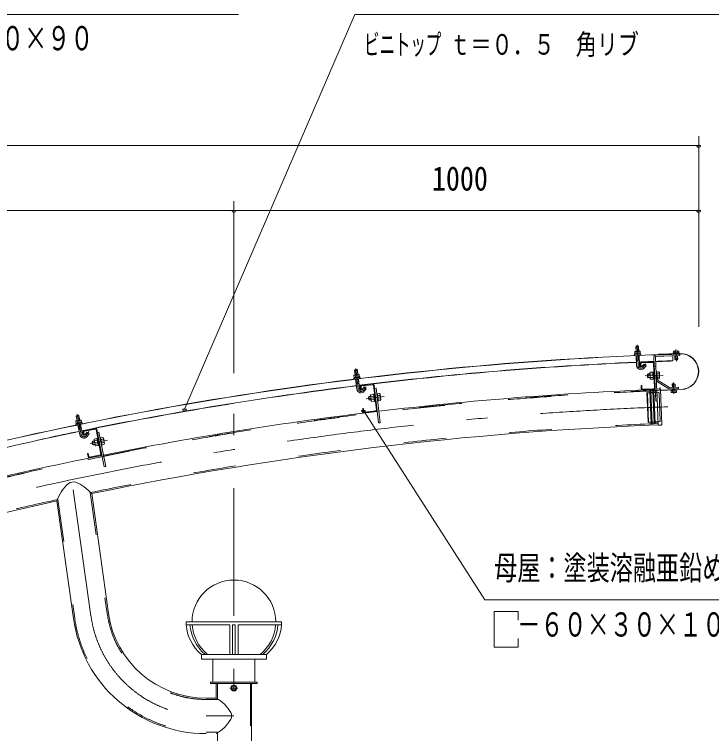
# Model space of a CAD drawing. Units: millimetres, scale not verified. Extents: x -32624 to 32629, y -14700 to 14700.
# Drawn here: x 24300 to 29551, y 5705 to 11123 of the extents above; entities that cross this region are included whole.
import ezdxf
from ezdxf.enums import TextEntityAlignment as Align

# ---------------------------------------------------------------- set-up
doc = ezdxf.new("R2010")
doc.units = ezdxf.units.MM
doc.header["$LTSCALE"] = 80
doc.linetypes.add('USER2', pattern=[10, 4, -6])
doc.linetypes.add('USER3', pattern=[24, 12, -5, 2, -5])
for name, color, linetype, lineweight in [('0-0_0', 7, 'Continuous', 18), ('0-6_2-0BOLD', 7, 'Continuous', 18), ('0-7_2-1HIDDEN', 3, 'USER2', 18), ('0-8_2-2CENTER', 3, 'USER3', 18), ('0-9_2-4THIN', 4, 'Continuous', 18), ('0-A_2-5DIM', 3, 'Continuous', 18)]:
    doc.layers.add(name, color=color, linetype=linetype, lineweight=lineweight)
doc.styles.add('ＭＳ ゴシック', font='')
doc.styles.get('ＭＳ ゴシック').set_extended_font_data('MS Gothic')

# ---------------------------------------------------------------- blocks, each defined once
blk = doc.blocks.new('ledl')
at = {"layer": '0-0_0'}
for p, q in [((14388.17, 13926.97), (14183.17, 13926.97)), ((14183.17, 13920.97), (14183.17, 13926.97)), ((14276.67, 13920.97), (14183.17, 13920.97)), ((14276.67, 13920.97), (14276.67, 13856.97)), ((14288.67, 13920.97), (14282.67, 13920.97)), ((14282.67, 13920.97), (14282.67, 13856.97)), ((14288.67, 13920.97), (14288.67, 13856.97)), ((14388.17, 13920.97), (14294.67, 13920.97)), ((14294.67, 13920.97), (14294.67, 13856.97)), ((14388.17, 13920.97), (14388.17, 13926.97)), ((14355.67, 13846.97), (14355.67, 13856.97)), ((14215.67, 13846.97), (14355.67, 13846.97)), ((14240.67, 13796.97), (14240.67, 13846.97)), ((14330.67, 13796.97), (14330.67, 13846.97)), ((14240.67, 13796.97), (14330.67, 13796.97))]:
    blk.add_line(p, q, dxfattribs=at)
blk.add_lwpolyline([(14215.67, 13846.97), (14215.67, 13856.97), (14355.67, 13856.97)], dxfattribs=at)
for start, end in [(0, 180), (183.82255, 231.05756), (308.94244, 356.17745)]:
    blk.add_arc((14285.67, 13926.97), 90, start, end, dxfattribs=at)
for centre, major_axis, start_param, end_param in [((14285.67, 13926.97), (102.47, 6.5), 3.1362923, 3.9034857), ((14293.67, 13926.97), (102.47, 6.5), 3.1362923, 3.9034857), ((14277.67, 13926.97), (-102.47, 6.5), 2.3796996, 3.146893), ((14285.67, 13926.97), (-102.47, 6.5), 2.3796996, 3.146893)]:
    blk.add_ellipse(centre, major_axis=major_axis, ratio=0.92312, start_param=start_param, end_param=end_param, dxfattribs=at)

msp = doc.modelspace()

# ---------------------------------------------------------------- linework, layer by layer
at = {"layer": '0-6_2-0BOLD'}
for p, q in [((28981.83, 8584.41), (28980.47, 8619.39)), ((28982.29, 8582.71), (28982.9, 8566.94)), ((29003.09, 8567.73), (29002.48, 8583.5)), ((29130.02, 8556.56), (29311.89, 8563.65)), ((29257.72, 8561.53), (29257.62, 8564.66)), ((29261.84, 8566.98), (29261.62, 8572.57)), ((29273.39, 8573.03), (29272.91, 8585.3)), ((29273.41, 8562.15), (29273.28, 8565.67)), ((29293.1, 8586.09), (29293.58, 8573.82)), ((29294.4, 8562.97), (29294.26, 8566.49)), ((29303.59, 8574.21), (29303.11, 8586.48)), ((28983.07, 8552.58), (28986.02, 8476.79)), ((29005.41, 8518.43), (28984.43, 8517.61)), ((29007, 8477.61), (29004.05, 8553.4)), ((29259.38, 8512.19), (29258.1, 8550.34)), ((29278.53, 8520.69), (29274.9, 8524.05)), ((29278.53, 8520.69), (29292.52, 8521.23)), ((29019.05, 8491.99), (29019.98, 8468.21)), ((29106.75, 8506.62), (29024.21, 8503.4)), ((29024.43, 8497.8), (29106.97, 8501.02)), ((29057.26, 8474.62), (29040.62, 8456.63)), ((29112.78, 8495.64), (29120.09, 8308.19)), ((29130.5, 8472.51), (29119.3, 8472.08)), ((26865.43, 8445.52), (26862.37, 8441.63)), ((26868.97, 8389.54), (26867.1, 8405.22)), ((26887.17, 8407.61), (26889.04, 8391.94)), ((29108.93, 8414.76), (29088.62, 8413.97)), ((29108.39, 8428.57), (29115.38, 8428.85)), ((29109.17, 8408.64), (29116.44, 8401.92)), ((29116.71, 8394.92), (29109.44, 8401.64)), ((29137.66, 8432.52), (29132.06, 8432.3)), ((29139.97, 8373.06), (29137.66, 8432.52)), ((29155.12, 8416.56), (29138.31, 8415.9)), ((26870.27, 8375.25), (26879.24, 8299.93)), ((26900.1, 8302.42), (26891.13, 8377.73)), ((29073.61, 8386.24), (29069.25, 8390.27)), ((29109.95, 8388.53), (29089.64, 8387.74)), ((29134.38, 8372.84), (29139.98, 8373.06)), ((29134.88, 8360.13), (29227.42, 8303.51)), ((29233.27, 8313.07), (29135.63, 8372.8)), ((29139.33, 8389.67), (29156.14, 8390.33)), ((26895.27, 8342.98), (26874.41, 8340.49)), ((26913.78, 8294.08), (26910.97, 8317.71)), ((26915.2, 8329.49), (26997.22, 8339.26)), ((26997.88, 8333.7), (26915.86, 8323.93)), ((27026.3, 8142.52), (27004.11, 8328.8)), ((27009.67, 8329.46), (27043.53, 8045.17)), ((29020.76, 8304.32), (29019.84, 8328.1)), ((29114.71, 8302.37), (29032.17, 8299.16)), ((29032.39, 8293.56), (29114.93, 8296.78)), ((29159.92, 8301.49), (29137.19, 8300.62)), ((29175.48, 8034.15), (29165.37, 8296.45)), ((29168.36, 8291.88), (29322.24, 8297.87)), ((29322.31, 8296.12), (29168.43, 8290.13)), ((29255.52, 8302.26), (29255.79, 8295.28)), ((29271.52, 8341.08), (29275.16, 8337.72)), ((29276.78, 8296.1), (29276.51, 8303.07)), ((26973.76, 8216.62), (26970.45, 8244.43)), ((27006.7, 8247.86), (26986.52, 8245.46)), ((27007.42, 8241.78), (27015.2, 8235.66)), ((27052.6, 8253.33), (27035.89, 8251.34)), ((29256.48, 8287.95), (29256.95, 8275.68)), ((29277.15, 8276.47), (29276.67, 8288.74)), ((27009.8, 8221.8), (26989.62, 8219.39)), ((27008.25, 8234.83), (27016.03, 8228.71)), ((27040.96, 8208.76), (27035.4, 8208.1)), ((27039, 8225.28), (27055.7, 8227.26)), ((26939.38, 8126.53), (27021.4, 8136.29)), ((27022.06, 8130.73), (26940.04, 8120.96)), ((24785.7, 8100.16), (24765.11, 8096.02)), ((24775.84, 8044.63), (24772.73, 8060.1)), ((24778.27, 8030.48), (24793.2, 7956.11)), ((24792.54, 8064.08), (24795.65, 8048.61)), ((24813.79, 7960.25), (24798.86, 8034.61)), ((24805.75, 8000.3), (24785.16, 7996.16)), ((24828.1, 7953.02), (24823.41, 7976.36)), ((24826.7, 7988.44), (24907.68, 8004.7)), ((24908.78, 7999.21), (24827.8, 7982.95)), ((24952.3, 7810.89), (24915.37, 7994.82)), ((24924.39, 7914.35), (24904.46, 7910.34)), ((24969.71, 7923.44), (24953.22, 7920.13)), ((24894.04, 7880.59), (24888.53, 7908.04)), ((24929.56, 7888.61), (24909.63, 7884.61)), ((24925.6, 7908.34), (24933.84, 7902.86)), ((24926.98, 7901.48), (24935.22, 7895.99)), ((24961.66, 7878.1), (24956.17, 7876.99)), ((24958.39, 7894.4), (24974.88, 7897.71)), ((24866.93, 7788.04), (24947.92, 7804.3)), ((24949.02, 7798.81), (24868.03, 7782.55)), ((25009.24, 6610.15), (24882.39, 7512.71)), ((24744.79, 6572.99), (24620.5, 7457.34)), ((26087.02, 833.35), (26087.02, 6083.35)), ((25936, 6058.28), (25936, 6038.41)), ((25953.35, 6068.47), (25936.14, 6058.53)), ((25936.14, 6038.16), (25953.35, 6028.22)), ((25970.85, 6058.53), (25953.64, 6068.47)), ((25953.64, 6028.22), (25970.85, 6038.16)), ((25971, 6038.41), (25971, 6058.28))]:
    msp.add_line(p, q, dxfattribs=at)
for points in [[(29001.45, 8620.2), (28980.47, 8619.39), (28983.83, 8623.02)], [(28983.83, 8623.02), (28997.82, 8623.56), (29001.45, 8620.2), (29002.81, 8585.23)], [(28972.89, 8566.55), (28972.28, 8582.32), (28975.18, 8584.15), (29009.46, 8585.49), (29012.49, 8583.89), (29013.11, 8568.12)], [(29311.89, 8563.65), (29312.32, 8552.46), (29130.46, 8545.37)], [(29311.68, 8568.92), (29150.8, 8562.65), (29150.87, 8560.9), (29311.75, 8567.17)], [(29261.62, 8572.57), (29305.34, 8574.27), (29305.56, 8568.68)], [(29303.11, 8586.48), (29300.07, 8588.08), (29265.8, 8586.75), (29262.9, 8584.91), (29263.38, 8572.64)], [(29127.77, 8542.46), (29140.72, 8210.22), (29129.53, 8209.78), (29116.58, 8542.03)], [(29295.88, 8524.87), (29274.9, 8524.05), (29273.85, 8550.96)], [(29292.52, 8521.23), (29295.88, 8524.87), (29294.83, 8551.78)], [(29019.98, 8468.21), (29014.38, 8467.99), (29013.46, 8491.77)], [(29057.26, 8474.62), (29041.84, 8488.87), (29025.2, 8470.89)], [(26898.99, 8393.12), (26897.12, 8408.79), (26893.96, 8410.15), (26859.9, 8406.09), (26857.15, 8404.03), (26859.02, 8388.36)], [(26866.51, 8406.87), (26862.37, 8441.63), (26883.22, 8444.11)], [(26865.43, 8445.52), (26879.33, 8447.18), (26883.22, 8444.11), (26887.36, 8409.36)], [(29069.25, 8390.27), (29068.49, 8409.85), (29072.52, 8414.21)], [(29086.16, 8414.75), (29072.52, 8414.21), (29073.61, 8386.24), (29087.25, 8386.77)], [(29085.85, 8422.79), (29088.11, 8427.08), (29108.42, 8427.87)], [(29110.46, 8375.41), (29090.15, 8374.62), (29087.57, 8378.72), (29085.85, 8422.79)], [(29108.39, 8428.57), (29110.49, 8374.71), (29117.48, 8374.99)], [(29137.8, 8429.02), (29154.61, 8429.67), (29157.2, 8425.57), (29158.91, 8381.5), (29156.65, 8377.21), (29139.84, 8376.56)], [(26905.4, 8317.04), (26908.22, 8293.41), (26913.78, 8294.08)], [(26935.28, 8284.17), (26950.43, 8303.42), (26933.93, 8316.41), (26918.77, 8297.16)], [(27043.53, 8045.17), (27054.65, 8046.5), (27023.61, 8307.15), (27012.48, 8305.83)], [(29019.84, 8328.1), (29025.43, 8328.32), (29026.36, 8304.53)], [(29137.19, 8300.62), (29147.7, 8027.82), (29170.44, 8028.7)], [(29162.91, 8296.92), (29162.36, 8310.91), (29160.62, 8310.84), (29161.16, 8296.85)], [(29235.28, 8301.46), (29300.99, 8304.03), (29300.55, 8315.22), (29234.84, 8312.66)], [(29288.21, 8294.8), (29288.43, 8289.2), (29244.71, 8287.5), (29244.49, 8293.09)], [(29271.52, 8341.08), (29257.53, 8340.54), (29254.17, 8336.9), (29255.09, 8313.45)], [(29254.17, 8336.9), (29275.16, 8337.72), (29276.07, 8314.26)], [(26984, 8246.04), (26970.45, 8244.43), (26966.78, 8239.76), (26969.1, 8220.3), (26973.76, 8216.62), (26987.32, 8218.24)], [(27011.36, 8208.76), (26991.17, 8206.36), (26988.27, 8210.24), (26983.05, 8254.03), (26984.96, 8258.49), (27005.15, 8260.9)], [(27012.01, 8262.42), (27005.06, 8261.59), (27011.44, 8208.07), (27018.39, 8208.9)], [(27040.96, 8208.76), (27033.93, 8267.85), (27028.36, 8267.18)], [(27034.34, 8264.37), (27051.05, 8266.36), (27053.95, 8262.48), (27059.17, 8218.69), (27057.26, 8214.23), (27040.55, 8212.24)], [(29246.46, 8287.57), (29246.94, 8275.29), (29249.98, 8273.69), (29284.25, 8275.02), (29287.16, 8276.86), (29286.68, 8289.13)], [(26927.59, 8130.76), (26924.78, 8154.39), (26930.34, 8155.05), (26933.15, 8131.42)], [(24772, 8061.71), (24765.11, 8096.02), (24767.86, 8100.14)], [(24767.86, 8100.14), (24781.58, 8102.9), (24785.7, 8100.16), (24792.59, 8065.84)], [(24805.47, 8050.58), (24802.37, 8066.05), (24799.11, 8067.15), (24765.48, 8060.4), (24762.91, 8058.13), (24766.01, 8042.65)], [(24817.92, 7975.25), (24822.6, 7951.92), (24828.1, 7953.02)], [(24832.83, 7956.49), (24846.4, 7976.9), (24863.88, 7965.26), (24850.31, 7944.86)], [(24920.87, 7995.92), (24977.22, 7715.22), (24988.2, 7717.43), (24936.53, 7974.79), (24925.55, 7972.59)], [(24932.14, 7875.74), (24912.22, 7871.74), (24909.01, 7875.38), (24900.33, 7918.62), (24901.88, 7923.21), (24921.81, 7927.22)], [(24928.53, 7929.28), (24921.67, 7927.9), (24932.28, 7875.05), (24939.14, 7876.44)], [(24961.66, 7878.1), (24949.95, 7936.43), (24944.45, 7935.33)], [(24950.63, 7933), (24967.13, 7936.31), (24970.33, 7932.67), (24979.01, 7889.44), (24977.46, 7884.84), (24960.97, 7881.53)], [(24901.92, 7910.73), (24888.53, 7908.04), (24885.24, 7903.1), (24889.1, 7883.88), (24894.04, 7880.59), (24907.43, 7883.27)], [(24854.85, 7791.32), (24850.16, 7814.66), (24855.65, 7815.76), (24860.34, 7792.43)], [(25819.97, 6083.35), (25819.97, 5971.87), (25743.5, 5971.87)]]:
    msp.add_lwpolyline(points, dxfattribs=at)
for points in [[(29014.86, 8568.18), (28971.14, 8566.48), (28971.36, 8560.88), (29015.08, 8562.59)], [(26857.28, 8388.15), (26857.94, 8382.59), (26901.39, 8387.77), (26900.73, 8393.33)], [(24764.3, 8042.31), (24807.19, 8050.92), (24808.29, 8045.43), (24765.4, 8036.82)], [(25778.5, 6083.35), (26128.5, 6083.35), (26128.5, 6091.4), (25778.5, 6091.4)]]:
    msp.add_lwpolyline(points, close=True, dxfattribs=at)
for radius in [21.88, 17.15]:
    msp.add_circle((25953.5, 6048.35), radius, dxfattribs=at)
for centre, radius, start, end in [((30153.5, -18066.3), 26646.03, 91.92674, 106.44423), ((30153.5, -18066.3), 26644.27, 91.92674, 106.44423), ((28977.53, 8576.07), 8.17, 54.38918, 92.23167), ((28993.51, 8554.27), 30.57, 72.93558, 111.52777), ((29007.74, 8577.25), 8.17, 92.23167, 130.07417), ((29014.34, 8559.06), 3.5, 272.23167, 92.23167), ((29268.15, 8578.66), 8.17, 54.38918, 92.23167), ((29284.13, 8556.86), 30.57, 72.93558, 111.52777), ((29298.36, 8579.84), 8.17, 92.23167, 130.07417), ((29317, 8432.52), 136.5, 272.23167, 92.23167), ((29317, 8432.52), 134.75, 272.23167, 92.23167), ((28972.37, 8557.42), 3.5, 92.23167, 272.23166), ((30153.5, -18066.3), 26595.27, 92.23167, 92.47296), ((29130.57, 8542.57), 14, 92.23167, 182.23166), ((29130.57, 8542.57), 2.8, 92.23167, 182.23166), ((30153.5, -18066.3), 26595.27, 91.92674, 92.20755), ((30153.5, -18066.3), 26593.53, 91.92674, 92.20755), ((30153.5, -18066.3), 26595.27, 92.5182, 97.03343), ((30153.5, -18066.3), 26593.53, 92.51822, 97.03345), ((29017.5, 8478.02), 31.5, 182.23167, 317.23167), ((30153.5, -18066.3), 26593.53, 92.23167, 92.47298), ((29017.5, 8478.02), 10.5, 182.23167, 317.23167), ((29024.65, 8492.21), 11.2, 92.23167, 182.23166), ((29024.65, 8492.21), 5.6, 92.23167, 182.23166), ((29107.19, 8495.42), 11.2, 2.23167, 92.23167), ((29107.19, 8495.42), 5.6, 2.23167, 92.23167), ((26862.89, 8398.22), 8.17, 58.94965, 96.79214), ((26880.55, 8377.76), 30.57, 77.49605, 116.08823), ((26892.91, 8401.79), 8.17, 96.79214, 134.63463), ((29096.03, 8420.82), 10.09, 182.23167, 222.79053), ((29123.41, 8402.18), 36.73, 161.29674, 203.1666), ((29147.2, 8422.82), 10.09, 321.67282, 2.23167), ((29121.35, 8402.11), 36.73, 341.29674, 23.16661), ((26859.23, 8379.22), 3.5, 96.79214, 276.79213), ((26900.93, 8384.18), 3.5, 276.79214, 96.79214), ((29097.56, 8381.48), 10.09, 141.67282, 182.23166), ((29137.09, 8375.19), 2.8, 182.23167, 238.54161), ((29148.74, 8383.47), 10.09, 2.23167, 42.79053), ((30153.5, -18066.3), 26595.27, 97.07867, 101.59389), ((30153.5, -18066.3), 26593.53, 97.07869, 101.5939), ((26910.53, 8303.65), 31.5, 186.79214, 321.79214), ((26910.53, 8303.65), 10.5, 186.79214, 321.79214), ((26916.53, 8318.37), 11.2, 96.79214, 186.79213), ((26916.53, 8318.37), 5.6, 96.79214, 186.79213), ((26998.55, 8328.14), 11.2, 6.79214, 96.79214), ((26998.55, 8328.14), 5.6, 6.79214, 96.79214), ((30153.5, -18066.3), 26383.53, 92.23167, 96.76782), ((29031.95, 8304.75), 11.2, 182.23167, 272.23167), ((29031.95, 8304.75), 5.6, 182.23167, 272.23167), ((29114.49, 8307.97), 5.6, 272.23167, 2.23167), ((29114.49, 8307.97), 11.2, 272.23167, 2.23167), ((29160.12, 8296.25), 5.25, 2.20737, 92.20737), ((29168.16, 8297.12), 7, 182.23167, 272.23167), ((29168.16, 8297.12), 5.25, 182.23167, 272.23167), ((29234.73, 8315.46), 14, 238.54161, 272.23167), ((29234.73, 8315.46), 2.8, 238.54161, 272.23167), ((26993.35, 8252.88), 10.09, 186.79214, 227.35098), ((27022.14, 8236.49), 36.73, 165.85719, 207.72705), ((27044.21, 8258.94), 10.09, 326.23329, 6.79214), ((27020.09, 8236.24), 36.73, 345.85721, 27.72708), ((29251.7, 8281.93), 8.17, 272.23167, 310.07417), ((29265.93, 8304.91), 30.57, 252.93558, 291.52777), ((29281.9, 8283.11), 8.17, 234.38918, 272.23167), ((26998.01, 8213.78), 10.09, 146.23328, 186.79213), ((27048.87, 8219.84), 10.09, 6.79214, 47.351), ((30153.5, -18066.3), 26383.53, 96.79214, 101.32828), ((26938.71, 8132.09), 11.2, 186.79214, 276.79214), ((26938.71, 8132.09), 5.6, 186.79214, 276.79214), ((27020.73, 8141.86), 5.6, 276.79214, 6.79214), ((27020.73, 8141.86), 11.2, 276.79214, 6.79214), ((24766.94, 8033.56), 3.5, 101.3526, 281.35258), ((24769.09, 8052.79), 8.17, 63.51012, 101.3526), ((24788.32, 8033.8), 30.57, 82.05652, 120.6487), ((24798.73, 8058.74), 8.17, 101.3526, 139.1951), ((24808.12, 8041.83), 3.5, 281.3526, 101.3526), ((30153.5, -18066.3), 26116.47, 92.20737, 101.64403), ((29170.23, 8033.94), 5.25, 272.20737, 2.20737), ((30153.5, -18066.3), 26593.53, 101.63916, 105.85274), ((24828.9, 7977.46), 11.2, 101.3526, 191.35258), ((24828.9, 7977.46), 5.6, 101.3526, 191.35258), ((24909.88, 7993.72), 11.2, 11.3526, 101.3526), ((24909.88, 7993.72), 5.6, 11.3526, 101.3526), ((24824.09, 7962.32), 31.5, 191.3526, 326.3526), ((24824.09, 7962.32), 10.5, 191.3526, 326.3526), ((24910.69, 7918.29), 10.09, 191.3526, 231.91145), ((24960.9, 7928.37), 10.09, 330.79375, 11.3526), ((24938.66, 7903.82), 36.73, 350.41768, 32.28754), ((24940.69, 7904.23), 36.73, 170.41766, 212.28752), ((24918.44, 7879.68), 10.09, 150.79375, 191.35258), ((24968.65, 7889.77), 10.09, 11.3526, 51.91147), ((24946.81, 7809.79), 5.6, 281.3526, 11.3526), ((24946.81, 7809.79), 11.2, 281.3526, 11.3526), ((30153.5, -18066.3), 26383.53, 101.3526, 106.1393), ((24865.83, 7793.53), 11.2, 191.3526, 281.3526), ((24865.83, 7793.53), 5.6, 191.3526, 281.3526), ((24887.53, 7373.11), 280, 129.59369, 162.49361), ((24742.54, 7548.42), 52.5, 70.60193, 129.59369), ((24666.98, 7333.83), 280, 39.70523, 70.60193), ((30153.5, -18066.3), 26116.47, 102.23129, 106.1636), ((25743.5, 6713.35), 1008.52, 188, 270), ((25743.5, 6713.35), 741.48, 188, 270), ((25953.5, 6048.35), 20.12, 149.59186, 150.40816), ((25953.5, 6048.35), 20.12, 209.59186, 210.40816), ((25953.5, 6048.35), 20.12, 89.59186, 90.40816), ((25953.5, 6048.35), 20.12, 269.59186, 270.40816), ((25953.5, 6048.35), 20.12, 29.59186, 30.40816), ((25953.5, 6048.35), 20.12, 329.59186, 330.40816), ((25685.52, 5726.26), 280, 29.51659, 61.30328), ((25883.5, 5838.35), 52.5, 330.48343, 29.51659), ((25685.52, 5950.43), 280, 298.69673, 330.48343)]:
    msp.add_arc(centre, radius, start, end, dxfattribs=at)
at = {"layer": '0-7_2-1HIDDEN'}
for p, q in [((29063.74, 8270.64), (29149.42, 8273.95)), ((29086.02, 8274.13), (29067.13, 8273.4)), ((29093.61, 8286.12), (29103.14, 8038.85)), ((29108.05, 8274.98), (29094.06, 8274.44)), ((29115.64, 8287), (29125.18, 8039.73)), ((29138.13, 8276.14), (29116.1, 8275.29)), ((29156.69, 8267.22), (29164.57, 8062.62)), ((29157.85, 8055.36), (29072.16, 8052.06)), ((29075.76, 8049.57), (29094.65, 8050.29)), ((29102.69, 8050.61), (29116.68, 8051.14)), ((29124.73, 8051.45), (29146.76, 8052.3)), ((24871.41, 7520.45), (24999.53, 6608.79)), ((24628.74, 7469.15), (24754.49, 6574.35)), ((26077.22, 6083.35), (26077.22, 833.35)), ((25743.5, 5714.62), (25829.77, 5714.62)), ((25829.77, 5714.62), (25829.77, 833.35))]:
    msp.add_line(p, q, dxfattribs=at)
msp.add_lwpolyline([(29067.05, 8275.5), (29075.84, 8047.47), (29072.21, 8050.83), (29063.69, 8271.87)], close=True, dxfattribs=at)
for points in [[(29098.3, 8038.66), (29094.98, 8041.73), (29085.69, 8282.7), (29088.67, 8285.92)], [(29120.29, 8039.54), (29117.01, 8042.58), (29107.72, 8283.55), (29110.74, 8286.8)], [(25743.5, 5962.07), (25829.77, 5962.07), (25829.77, 6083.35)]]:
    msp.add_lwpolyline(points, dxfattribs=at)
for centre, radius, start, end in [((30153.5, -18066.3), 26376.53, 91.92674, 106.22441), ((30153.5, -18066.3), 26373.72, 92.20737, 106.1636), ((29149.69, 8266.95), 7, 2.20737, 92.20737), ((30153.5, -18066.3), 26126.28, 92.20737, 101.6642), ((29157.58, 8062.35), 7, 272.20737, 2.20737), ((30153.5, -18066.3), 26595.27, 101.63913, 105.85275), ((30153.5, -18066.3), 26126.28, 102.20815, 106.1636), ((25743.5, 6713.35), 998.73, 188, 270), ((25743.5, 6713.35), 751.27, 188, 270)]:
    msp.add_arc(centre, radius, start, end, dxfattribs=at)
at = {"layer": '0-8_2-2CENTER'}
for p, q in [((28996.51, 8477.2), (28990.41, 8633.78)), ((29282.53, 8597.9), (29285.93, 8510.47)), ((26889.67, 8301.17), (26871.14, 8456.77)), ((29032.91, 8463.76), (29056.68, 8489.46)), ((29051.39, 8399.38), (29185.68, 8404.61)), ((29264.12, 8351.3), (29267.53, 8263.87)), ((26948.68, 8318.17), (26927.03, 8290.67)), ((26950.56, 8227.96), (27084.02, 8243.85)), ((25953.5, 833.35), (25953.5, 8169.05)), ((24803.5, 7958.18), (24772.65, 8111.82)), ((24860.96, 7979.82), (24841.57, 7950.68)), ((24870.01, 7890.04), (25001.78, 7916.5)), ((24877.01, 6591.57), (24715.9, 7737.91)), ((25922.87, 6048.35), (25984.12, 6048.35)), ((25953.5, 5838.35), (25743.5, 5838.35))]:
    msp.add_line(p, q, dxfattribs=at)
for centre, radius, start, end in [((29017.5, 8478.02), 21, 182.23167, 317.23167), ((26910.53, 8303.65), 21, 186.79214, 321.79214), ((30153.5, -18066.3), 26250, 92.03471, 106.28024), ((24824.09, 7962.32), 21, 191.3526, 326.3526), ((25743.5, 6713.35), 875, 188, 270)]:
    msp.add_arc(centre, radius, start, end, dxfattribs=at)
at = {"layer": '0-9_2-4THIN'}
for p, q in [((28982.29, 8621.36), (28983.72, 8584.49)), ((29000.92, 8585.15), (28999.48, 8622.02)), ((29275.17, 8565.74), (29275.31, 8562.22)), ((29292.37, 8566.41), (29292.51, 8562.89)), ((28986.32, 8517.69), (28984.56, 8514.33)), ((28986.32, 8517.69), (28984.96, 8552.66)), ((29275.75, 8551.03), (29276.87, 8522.23)), ((29292.94, 8551.7), (29294.06, 8522.9)), ((26868.39, 8407.1), (26864.03, 8443.74)), ((26881.12, 8445.77), (26885.48, 8409.13)), ((29070.25, 8411.76), (29086.26, 8412.38)), ((26876.3, 8340.72), (26872.16, 8375.47)), ((29087.16, 8389.13), (29071.16, 8388.51)), ((26876.3, 8340.72), (26874.8, 8337.23)), ((29256.98, 8313.52), (29255.99, 8338.87)), ((29257.69, 8295.36), (29257.42, 8302.33)), ((29274.18, 8314.19), (29273.19, 8339.54)), ((29274.61, 8303), (29274.88, 8296.03)), ((26968.38, 8241.8), (26984.28, 8243.69)), ((26987.03, 8220.59), (26971.13, 8218.7)), ((24766.6, 8098.26), (24773.86, 8062.08)), ((24790.73, 8065.47), (24783.47, 8101.64)), ((24787.02, 7996.54), (24780.13, 8030.86)), ((24787.02, 7996.54), (24785.81, 7992.95)), ((24886.68, 7905.25), (24902.38, 7908.41)), ((24906.96, 7885.6), (24891.26, 7882.44))]:
    msp.add_line(p, q, dxfattribs=at)
for points in [[(29002.16, 8553.33), (29003.52, 8518.36), (29005.54, 8515.15)], [(26889.25, 8377.51), (26893.38, 8342.75), (26895.65, 8339.72)], [(24797, 8034.24), (24803.89, 7999.93), (24806.4, 7997.08)]]:
    msp.add_lwpolyline(points, dxfattribs=at)
at = {"layer": '0-A_2-5DIM'}
for p, q in [((29453.51, 10206.35), (29453.51, 8770.04)), ((22453.5, 10136.34), (29453.51, 10136.34)), ((29467.51, 10136.34), (29439.51, 10136.34)), ((25953.51, 8421.35), (25953.51, 9716.35)), ((29453.51, 9646.35), (22453.5, 9646.35)), ((25967.51, 9646.35), (25939.51, 9646.35)), ((29467.51, 9646.35), (29439.51, 9646.35)), ((25595.61, 8150.01), (25567.61, 8150.01)), ((26942.96, 8138.11), (26914.96, 8138.11))]:
    msp.add_line(p, q, dxfattribs=at)
for points in [[(25988.49, 11123.35), (23433.49, 11123.35), (22559.65, 7128.35)], [(25581.4, 8149.37), (26863.49, 11123.35), (30503.49, 11123.35)], [(30853.49, 6713.35), (27843.49, 6713.35), (26928.96, 8138.11)], [(27913.49, 6624.35), (27913.49, 6356.34), (28093.79, 6356.34), (28093.79, 6421.89)], [(28093.79, 6558.82), (28093.79, 6624.35), (27913.49, 6624.35)]]:
    msp.add_lwpolyline(points, dxfattribs=at)
for centre in [(29453.51, 10136.34), (25953.51, 9646.35), (29453.51, 9646.35), (25581.61, 8150.01), (26928.96, 8138.11)]:
    msp.add_arc(centre, 14, 180, 0, dxfattribs=at)

# ---------------------------------------------------------------- block references
at = {"layer": '0-0_0', "xscale": 3.5, "yscale": 3.5}
msp.add_blockref('ledl', (-24046.35, -42198.01), dxfattribs=at)

# ---------------------------------------------------------------- texts
at = {"layer": '0-A_2-5DIM', "color": 7, "style": 'ＭＳ ゴシック'}
for s, height, width, p in [('\u3000－１２０×９０', 182.3, 0.7, (23503.49, 10798.22)), ('ｔ＝０．５\u3000角リブ', 155, 0.75, (27576.48, 10773.35)), ('ビニトップ ', 155, 0.55, (26933.49, 10773.35)), ('1000', 182.3, 0.85, (27444.51, 9741.22)), ('母屋：塗装溶融亜鉛めっき鋼板', 182.3, 0.7, (27913.49, 6808.22)), ('\u3000－６０×３０×１０×１．６', 182.3, 0.7, (27913.49, 6381.22))]:
    msp.add_text(s, height=height, dxfattribs=dict(at, width=width)).set_placement(p, align=Align.BOTTOM_LEFT)

doc.saveas('drawing.dxf')
